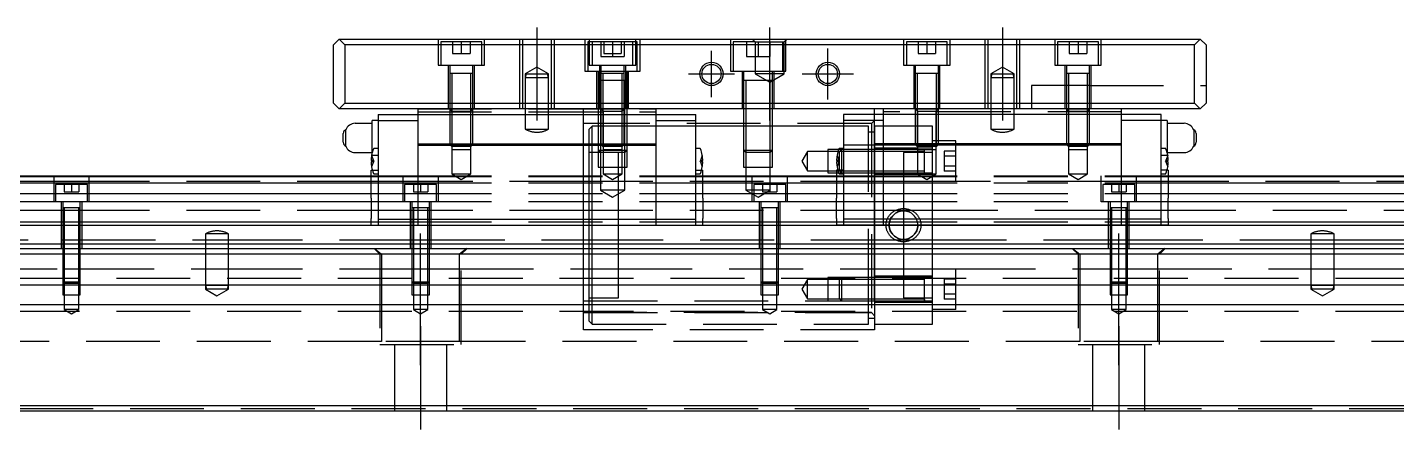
# Model space of a CAD drawing. Extents: x -31 to 893, y -336 to 113.
# Drawn here: x 192.4 to 427.8, y -309 to -239.9 of the extents above; entities that cross this region are included whole.
import ezdxf

# ---------------------------------------------------------------- set-up
doc = ezdxf.new("R2010")
doc.units = 0
doc.linetypes.add('CENTER', pattern=[50.8, 31.75, -6.35, 6.35, -6.35])
doc.linetypes.add('DASHED', pattern=[19.05, 12.7, -6.35])
doc.layers.get('0').update_dxf_attribs({"linetype": 'CONTINUOUS'})
doc.layers.add('CENTER', color=1, linetype='CENTER')

msp = doc.modelspace()

# ---------------------------------------------------------------- linework, layer by layer
at = {"color": 7, "linetype": 'CONTINUOUS'}
for p, q in [((245, -242.88), (246, -241.88)), ((246, -241.88), (394, -241.88)), ((246, -241.88), (247, -242.88)), ((393, -242.88), (394, -241.88)), ((394, -241.88), (395, -242.88)), ((245, -252.88), (245, -242.88)), ((247, -242.88), (247, -252.88)), ((393, -242.88), (247, -242.88)), ((393, -252.88), (393, -242.88)), ((395, -242.88), (395, -252.88)), ((245, -252.88), (246, -253.88)), ((247, -252.88), (246, -253.88)), ((394, -253.88), (246, -253.88)), ((247, -252.88), (393, -252.88)), ((259.5, -253.88), (259.5, -254.87)), ((300.5, -254.87), (300.5, -253.88)), ((338, -254.87), (338, -253.88)), ((339.5, -253.88), (339.5, -254.87)), ((380.5, -254.87), (380.5, -253.88)), ((394, -253.88), (393, -252.88)), ((394, -253.88), (395, -252.88)), ((251.7, -256.38), (248.75, -256.38)), ((252.7, -255.88), (251.7, -255.88)), ((251.7, -261.34), (251.7, -255.88)), ((252.7, -254.87), (259.5, -254.87)), ((252.7, -254.87), (252.7, -255.88)), ((252.7, -255.88), (259.5, -255.88)), ((252.7, -255.88), (252.7, -272.87)), ((259.5, -254.87), (259.5, -259.87)), ((259.5, -254.87), (300.5, -254.87)), ((300.5, -254.87), (307.3, -254.87)), ((300.5, -259.87), (300.5, -254.87)), ((300.5, -255.88), (307.3, -255.88)), ((307.3, -255.88), (307.3, -254.87)), ((307.3, -272.87), (307.3, -255.88)), ((332.7, -254.87), (332.7, -255.88)), ((339.5, -254.87), (332.7, -254.87)), ((332.7, -255.88), (332.7, -272.87)), ((339.5, -255.88), (332.7, -255.88)), ((339.5, -254.87), (339.5, -259.87)), ((380.5, -254.87), (339.5, -254.87)), ((387.3, -254.87), (380.5, -254.87)), ((380.5, -259.87), (380.5, -254.87)), ((387.3, -255.88), (380.5, -255.88)), ((387.3, -255.88), (387.3, -254.87)), ((388.3, -255.88), (387.3, -255.88)), ((387.3, -272.87), (387.3, -255.88)), ((388.3, -255.88), (388.3, -261.34)), ((391.25, -256.38), (388.3, -256.38)), ((246.7, -259.63), (246.7, -258.12)), ((247.12, -260.27), (247.12, -257.48)), ((392.88, -257.48), (392.88, -260.27)), ((393.3, -258.12), (393.3, -259.63)), ((252.7, -260.67), (251.99, -260.67)), ((259.5, -259.87), (259.5, -260.12)), ((259.5, -259.87), (300.5, -259.87)), ((259.5, -260.12), (259.5, -272.87)), ((259.5, -260.12), (300.5, -260.12)), ((300.5, -260.12), (300.5, -259.87)), ((300.5, -272.87), (300.5, -260.12)), ((308.01, -260.67), (307.3, -260.67)), ((332.7, -260.67), (331.99, -260.67)), ((339.5, -259.87), (339.5, -260.12)), ((380.5, -259.87), (339.5, -259.87)), ((339.5, -260.12), (339.5, -272.87)), ((380.5, -260.12), (339.5, -260.12)), ((380.5, -260.12), (380.5, -259.87)), ((380.5, -272.87), (380.5, -260.12)), ((388.01, -260.67), (387.3, -260.67)), ((248.75, -261.38), (251.69, -261.38)), ((251.5, -262.77), (251.58, -262.77)), ((251.58, -262.97), (251.5, -262.97)), ((251.58, -262.77), (251.58, -262.97)), ((308.42, -262.97), (308.42, -262.77)), ((308.42, -262.77), (308.5, -262.77)), ((308.5, -262.97), (308.42, -262.97)), ((331.5, -262.77), (331.58, -262.77)), ((331.58, -262.97), (331.5, -262.97)), ((331.58, -262.77), (331.58, -262.97)), ((388.31, -261.38), (391.25, -261.38)), ((388.42, -262.97), (388.42, -262.77)), ((388.42, -262.77), (388.5, -262.77)), ((388.5, -262.97), (388.42, -262.97)), ((0, -265.37), (251.5, -265.37)), ((0, -265.5), (251.5, -265.5)), ((251.5, -266.84), (251.5, -264.44)), ((251.5, -264.44), (251.71, -264.44)), ((251.99, -265.07), (252.7, -265.07)), ((307.3, -265.07), (308.01, -265.07)), ((308.29, -264.44), (308.5, -264.44)), ((308.5, -266.84), (308.5, -264.44)), ((308.5, -265.37), (331.5, -265.37)), ((308.5, -265.5), (331.5, -265.5)), ((331.5, -264.44), (331.5, -266.84)), ((331.71, -264.44), (331.5, -264.44)), ((331.99, -265.07), (332.7, -265.07)), ((387.3, -265.07), (388.01, -265.07)), ((388.5, -264.44), (388.29, -264.44)), ((388.5, -264.44), (388.5, -266.84)), ((388.5, -265.37), (640, -265.37)), ((388.5, -265.5), (640, -265.5)), ((0, -266.59), (251.5, -266.59)), ((251.5, -268.41), (251.5, -266.84)), ((308.5, -266.59), (331.5, -266.59)), ((308.5, -268.41), (308.5, -266.84)), ((331.5, -266.84), (331.5, -268.41)), ((388.5, -266.59), (640, -266.59)), ((388.5, -266.84), (388.5, -268.41)), ((0, -268.46), (251.5, -268.46)), ((0, -269.81), (251.5, -269.81)), ((251.5, -269.23), (251.5, -268.41)), ((251.5, -269.23), (251.5, -272.74)), ((308.5, -269.23), (308.5, -268.41)), ((308.5, -268.46), (331.5, -268.46)), ((308.5, -269.23), (308.5, -272.74)), ((308.5, -269.81), (331.5, -269.81)), ((331.5, -268.41), (331.5, -269.23)), ((331.5, -272.74), (331.5, -269.23)), ((388.5, -268.41), (388.5, -269.23)), ((388.5, -268.46), (640, -268.46)), ((388.5, -272.74), (388.5, -269.23)), ((388.5, -269.81), (640, -269.81)), ((251.5, -273.87), (251.5, -272.74)), ((252.7, -272.87), (252.7, -273.87)), ((252.7, -272.87), (259.5, -272.87)), ((261.5, -270.87), (258.5, -270.87)), ((259.5, -272.87), (259.5, -273.87)), ((259.5, -272.87), (300.5, -272.87)), ((300.5, -272.87), (307.3, -272.87)), ((300.5, -273.87), (300.5, -272.87)), ((307.3, -273.87), (307.3, -272.87)), ((308.5, -273.87), (308.5, -272.74)), ((331.5, -272.74), (331.5, -273.87)), ((332.7, -272.87), (332.7, -273.87)), ((339.5, -272.87), (332.7, -272.87)), ((339.5, -272.87), (339.5, -273.87)), ((380.5, -272.87), (339.5, -272.87)), ((387.3, -272.87), (380.5, -272.87)), ((380.5, -273.87), (380.5, -272.87)), ((387.3, -273.87), (387.3, -272.87)), ((388.5, -272.74), (388.5, -273.87)), ((0, -273.29), (251.5, -273.29)), ((0, -273.87), (251.5, -273.87)), ((251.5, -273.87), (308.5, -273.87)), ((252.7, -273.87), (259.5, -273.87)), ((259.5, -273.87), (300.5, -273.87)), ((300.5, -273.87), (307.3, -273.87)), ((308.5, -273.29), (331.5, -273.29)), ((308.5, -273.87), (640, -273.87)), ((332.7, -273.87), (331.5, -273.87)), ((339.5, -273.87), (332.7, -273.87)), ((380.5, -273.87), (339.5, -273.87)), ((387.3, -273.87), (380.5, -273.87)), ((388.5, -273.87), (387.3, -273.87)), ((388.5, -273.29), (640, -273.29)), ((0, -277.07), (640, -277.07)), ((1, -277.87), (639, -277.87)), ((638, -278.87), (2, -278.87)), ((638, -284.17), (2, -284.17)), ((638, -287.57), (2, -287.57)), ((639, -305.87), (1, -305.87)), ((2, -304.87), (638, -304.87))]:
    msp.add_line(p, q, dxfattribs=at)
at = {"color": 3, "linetype": 'DASHED'}
for p, q in [((263, -241.88), (263, -246.38)), ((263.5, -242.38), (263.5, -246.38)), ((270.5, -242.38), (263.5, -242.38)), ((265.5, -242.38), (265.5, -244.38)), ((267, -242.38), (267, -244.38)), ((268.5, -242.38), (268.5, -244.38)), ((270.5, -246.38), (270.5, -242.38)), ((271, -246.38), (271, -241.88)), ((277, -241.88), (277, -253.88)), ((277.5, -241.88), (277.5, -253.88)), ((282.5, -253.88), (282.5, -241.88)), ((283, -253.88), (283, -241.88)), ((288.25, -241.88), (288.25, -247.38)), ((288.75, -242.38), (288.75, -247.38)), ((289.5, -242.38), (288.75, -242.38)), ((289, -241.88), (289, -246.38)), ((289.5, -242.38), (289.5, -246.38)), ((296.5, -242.38), (289.5, -242.38)), ((291, -242.38), (291, -244.88)), ((291.5, -242.38), (291.5, -244.38)), ((293, -242.38), (293, -244.38)), ((294.5, -242.38), (294.5, -244.38)), ((295, -242.38), (295, -244.88)), ((296.5, -246.38), (296.5, -242.38)), ((297.25, -242.38), (296.5, -242.38)), ((297, -246.38), (297, -241.88)), ((297.25, -247.38), (297.25, -242.38)), ((297.75, -247.38), (297.75, -241.88)), ((313.25, -241.88), (313.25, -247.38)), ((313.75, -242.38), (313.75, -247.38)), ((317.5, -242.38), (313.75, -242.38)), ((316, -242.38), (316, -244.88)), ((317, -241.88), (317.5, -242.38)), ((317.5, -242.38), (317.5, -247.88)), ((317.5, -242.38), (322.5, -242.38)), ((318, -242.38), (318, -244.88)), ((320, -242.38), (320, -244.88)), ((322.25, -247.38), (322.25, -242.38)), ((322.5, -242.38), (323, -241.88)), ((322.5, -247.88), (322.5, -242.38)), ((322.75, -247.38), (322.75, -241.88)), ((343, -241.88), (343, -246.38)), ((343.5, -242.38), (343.5, -246.38)), ((350.5, -242.38), (343.5, -242.38)), ((345.5, -242.38), (345.5, -244.38)), ((347, -242.38), (347, -244.38)), ((348.5, -242.38), (348.5, -244.38)), ((350.5, -246.38), (350.5, -242.38)), ((351, -246.38), (351, -241.88)), ((357, -241.88), (357, -253.88)), ((357.5, -241.88), (357.5, -253.88)), ((362.5, -253.88), (362.5, -241.88)), ((363, -253.88), (363, -241.88)), ((369, -241.88), (369, -246.38)), ((369.5, -242.38), (369.5, -246.38)), ((376.5, -242.38), (369.5, -242.38)), ((371.5, -242.38), (371.5, -244.38)), ((373, -242.38), (373, -244.38)), ((374.5, -242.38), (374.5, -244.38)), ((376.5, -246.38), (376.5, -242.38)), ((377, -246.38), (377, -241.88)), ((265.5, -244.38), (267, -244.38)), ((267, -244.38), (268.5, -244.38)), ((291.5, -244.38), (293, -244.38)), ((293, -244.38), (293, -244.88)), ((293, -244.38), (294.5, -244.38)), ((345.5, -244.38), (347, -244.38)), ((347, -244.38), (348.5, -244.38)), ((371.5, -244.38), (373, -244.38)), ((373, -244.38), (374.5, -244.38)), ((263, -246.38), (271, -246.38)), ((264.75, -246.38), (264.75, -253.88)), ((265, -246.38), (265, -247.78)), ((269, -247.78), (269, -246.38)), ((269.25, -253.88), (269.25, -246.38)), ((280, -246.72), (278, -247.88)), ((282, -247.88), (280, -246.72)), ((289, -246.38), (297, -246.38)), ((290.75, -246.38), (290.75, -253.88)), ((291, -244.88), (293, -244.88)), ((291, -246.38), (291, -247.78)), ((293, -244.88), (295, -244.88)), ((295, -247.78), (295, -246.38)), ((295.25, -253.88), (295.25, -246.38)), ((316, -244.88), (318, -244.88)), ((318, -244.88), (320, -244.88)), ((343, -246.38), (351, -246.38)), ((344.75, -246.38), (344.75, -253.88)), ((345, -246.38), (345, -247.78)), ((349, -247.78), (349, -246.38)), ((349.25, -253.88), (349.25, -246.38)), ((360, -246.72), (358, -247.88)), ((362, -247.88), (360, -246.72)), ((369, -246.38), (377, -246.38)), ((370.75, -246.38), (370.75, -253.88)), ((371, -246.38), (371, -247.78)), ((375, -247.78), (375, -246.38)), ((375.25, -253.88), (375.25, -246.38)), ((265, -247.77), (265, -247.78)), ((269, -247.78), (265, -247.78)), ((269, -247.78), (265, -247.78)), ((269, -247.78), (265, -247.78)), ((265, -247.78), (265, -247.78)), ((265, -247.78), (265, -253.88)), ((265.35, -247.78), (265.35, -253.88)), ((268.65, -253.88), (268.65, -247.78)), ((269, -247.78), (269, -247.77)), ((269, -247.78), (269, -247.78)), ((269, -253.88), (269, -247.78)), ((278, -247.88), (278, -248.51)), ((278.17, -247.88), (278, -248.51)), ((278, -247.88), (282, -247.88)), ((278, -248.51), (278, -253.88)), ((278, -248.51), (282, -248.51)), ((282, -248.51), (281.83, -247.88)), ((282, -248.51), (282, -247.88)), ((282, -253.88), (282, -248.51)), ((288.25, -247.38), (297.75, -247.38)), ((290.25, -247.38), (290.25, -253.88)), ((290.5, -247.38), (290.5, -248.98)), ((290.5, -248.97), (290.5, -248.98)), ((290.5, -248.98), (290.5, -248.98)), ((290.5, -248.98), (290.5, -253.88)), ((291, -248.98), (290.5, -248.98)), ((291, -248.98), (290.5, -248.98)), ((290.9, -248.98), (290.9, -253.88)), ((290.9, -248.98), (290.9, -253.88)), ((291, -247.77), (291, -247.78)), ((295, -247.78), (291, -247.78)), ((295, -247.78), (291, -247.78)), ((295, -247.78), (291, -247.78)), ((295, -247.78), (291, -247.78)), ((291, -247.78), (291, -247.78)), ((291, -247.78), (291, -253.88)), ((291.35, -248.98), (291, -248.98)), ((291.35, -248.98), (291, -248.98)), ((291.35, -247.78), (291.35, -253.88)), ((294.65, -248.98), (291.35, -248.98)), ((294.65, -248.98), (291.35, -248.98)), ((294.65, -253.88), (294.65, -247.78)), ((295, -248.98), (294.65, -248.98)), ((295, -248.98), (294.65, -248.98)), ((295, -247.78), (295, -247.77)), ((295, -247.78), (295, -247.78)), ((295, -253.88), (295, -247.78)), ((295.5, -248.98), (295, -248.98)), ((295.5, -248.98), (295, -248.98)), ((295.1, -253.88), (295.1, -248.98)), ((295.1, -253.88), (295.1, -248.98)), ((295.5, -248.98), (295.5, -247.38)), ((295.5, -248.98), (295.5, -248.97)), ((295.5, -248.98), (295.5, -248.98)), ((295.5, -253.88), (295.5, -248.98)), ((295.75, -253.88), (295.75, -247.38)), ((313.25, -247.38), (322.75, -247.38)), ((315.25, -247.38), (315.25, -253.88)), ((315.5, -247.38), (315.5, -248.98)), ((315.5, -248.97), (315.5, -248.98)), ((320.5, -248.98), (315.5, -248.98)), ((320.5, -248.98), (315.5, -248.98)), ((315.5, -248.98), (315.5, -253.88)), ((315.5, -248.98), (315.5, -248.98)), ((315.9, -248.98), (315.9, -253.88)), ((317.5, -247.88), (320, -249.32)), ((322.5, -247.88), (317.5, -247.88)), ((320, -249.32), (322.5, -247.88)), ((320.1, -253.88), (320.1, -248.98)), ((320.5, -248.98), (320.5, -247.38)), ((320.5, -248.98), (320.5, -248.97)), ((320.5, -253.88), (320.5, -248.98)), ((320.5, -248.98), (320.5, -248.98)), ((320.75, -253.88), (320.75, -247.38)), ((345, -247.77), (345, -247.78)), ((349, -247.78), (345, -247.78)), ((349, -247.78), (345, -247.78)), ((349, -247.78), (345, -247.78)), ((349, -247.78), (345, -247.78)), ((345, -247.78), (345, -253.88)), ((345, -247.78), (345, -247.78)), ((345.35, -247.78), (345.35, -253.88)), ((348.65, -253.88), (348.65, -247.78)), ((349, -247.78), (349, -247.77)), ((349, -253.88), (349, -247.78)), ((349, -247.78), (349, -247.78)), ((358, -247.88), (358, -248.51)), ((358.17, -247.88), (358, -248.51)), ((358, -247.88), (362, -247.88)), ((358, -248.51), (358, -253.88)), ((358, -248.51), (362, -248.51)), ((362, -248.51), (361.83, -247.88)), ((362, -248.51), (362, -247.88)), ((362, -253.88), (362, -248.51)), ((371, -247.77), (371, -247.78)), ((375, -247.78), (371, -247.78)), ((375, -247.78), (371, -247.78)), ((375, -247.78), (371, -247.78)), ((371, -247.78), (371, -247.78)), ((371, -247.78), (371, -253.88)), ((371.35, -247.78), (371.35, -253.88)), ((371.35, -247.78), (371.35, -253.88)), ((374.65, -253.88), (374.65, -247.78)), ((374.65, -253.88), (374.65, -247.78)), ((375, -247.78), (375, -247.77)), ((375, -247.78), (375, -247.78)), ((375, -253.88), (375, -247.78)), ((375, -249.88), (365, -249.88)), ((365, -249.88), (365, -253.88)), ((375, -249.88), (395, -249.88)), ((259.5, -253.88), (300.5, -253.88)), ((265, -253.88), (265.38, -254.26)), ((265, -253.88), (269, -253.88)), ((265, -253.88), (265, -260.03)), ((265.35, -253.88), (265.35, -260.38)), ((268.62, -254.26), (269, -253.88)), ((268.65, -260.38), (268.65, -253.88)), ((269, -260.03), (269, -253.88)), ((278, -253.88), (278, -257.38)), ((282, -257.38), (282, -253.88)), ((288, -265.37), (288, -253.88)), ((290.5, -253.88), (290.5, -260.98)), ((290.5, -253.88), (290.5, -260.98)), ((290.9, -253.88), (290.9, -261.38)), ((290.9, -253.88), (290.9, -261.38)), ((291, -253.88), (291.38, -254.26)), ((291, -253.88), (295, -253.88)), ((291, -253.88), (291, -260.03)), ((291.35, -253.88), (291.35, -260.38)), ((294.62, -254.26), (295, -253.88)), ((294.65, -260.38), (294.65, -253.88)), ((295, -260.03), (295, -253.88)), ((295.1, -261.38), (295.1, -253.88)), ((295.1, -261.38), (295.1, -253.88)), ((295.5, -260.98), (295.5, -253.88)), ((295.5, -260.98), (295.5, -253.88)), ((315.5, -253.88), (315.5, -260.98)), ((315.5, -253.88), (315.5, -260.98)), ((315.9, -253.88), (315.9, -261.38)), ((320.1, -261.38), (320.1, -253.88)), ((320.5, -260.98), (320.5, -253.88)), ((320.5, -260.98), (320.5, -253.88)), ((380.5, -253.88), (339.5, -253.88)), ((345, -253.88), (345.38, -254.26)), ((345, -253.88), (349, -253.88)), ((345, -253.88), (345, -260.03)), ((345.35, -253.88), (345.35, -260.38)), ((348.62, -254.26), (349, -253.88)), ((348.65, -260.38), (348.65, -253.88)), ((349, -260.03), (349, -253.88)), ((358, -253.88), (358, -257.38)), ((362, -257.38), (362, -253.88)), ((371, -253.88), (371.38, -254.26)), ((371, -253.88), (375, -253.88)), ((371, -253.88), (371, -260.03)), ((371.35, -253.88), (371.35, -260.38)), ((371.35, -253.88), (371.35, -260.38)), ((374.62, -254.26), (375, -253.88)), ((374.65, -260.38), (374.65, -253.88)), ((374.65, -260.38), (374.65, -253.88)), ((375, -260.03), (375, -253.88)), ((259.5, -254.37), (300.5, -254.37)), ((265.38, -254.26), (265.38, -260.88)), ((265.38, -254.26), (268.62, -254.26)), ((268.62, -260.88), (268.62, -254.26)), ((337.5, -256.38), (288, -256.38)), ((291.38, -254.26), (291.38, -260.88)), ((291.38, -254.26), (294.62, -254.26)), ((294.62, -260.88), (294.62, -254.26)), ((338, -255.88), (337.5, -256.38)), ((337.5, -256.38), (337.5, -288.88)), ((338, -265.37), (338, -254.87)), ((380.5, -254.37), (339.5, -254.37)), ((345.38, -254.26), (345.38, -260.88)), ((345.38, -254.26), (348.62, -254.26)), ((348.62, -260.88), (348.62, -254.26)), ((371.38, -254.26), (371.38, -260.88)), ((371.38, -254.26), (374.62, -254.26)), ((374.62, -260.88), (374.62, -254.26)), ((278, -257.38), (282, -257.38)), ((279.94, -257.88), (280.06, -257.88)), ((289.5, -256.87), (289, -257.38)), ((289, -265.37), (289, -257.38)), ((290.5, -256.87), (289.5, -256.87)), ((289.5, -265.37), (289.5, -256.87)), ((290.9, -256.87), (290.5, -256.87)), ((291, -256.87), (290.9, -256.87)), ((291.35, -256.87), (291, -256.87)), ((294.65, -256.87), (291.35, -256.87)), ((295, -256.87), (294.65, -256.87)), ((295.1, -256.87), (295, -256.87)), ((295.5, -256.87), (295.1, -256.87)), ((300.5, -256.87), (295.5, -256.87)), ((307.3, -256.87), (300.5, -256.87)), ((315.5, -256.87), (307.3, -256.87)), ((315.9, -256.87), (315.5, -256.87)), ((320.1, -256.87), (315.9, -256.87)), ((320.5, -256.87), (320.1, -256.87)), ((332.7, -256.87), (320.5, -256.87)), ((337, -256.87), (332.7, -256.87)), ((337, -260.12), (337, -256.87)), ((338, -257.87), (337, -257.87)), ((339.5, -256.87), (338, -256.87)), ((338, -256.87), (338, -265.37)), ((345, -256.87), (339.5, -256.87)), ((345.35, -256.87), (345, -256.87)), ((348, -256.87), (345.35, -256.87)), ((348, -260.38), (348, -256.87)), ((358, -257.38), (362, -257.38)), ((359.94, -257.88), (360.06, -257.88)), ((265, -260.03), (265.35, -260.38)), ((265, -260.03), (269, -260.03)), ((268.65, -260.38), (265.35, -260.38)), ((265.38, -260.88), (265.38, -265.07)), ((265.38, -260.88), (268.62, -260.88)), ((268.62, -265.07), (268.62, -260.88)), ((268.65, -260.38), (269, -260.03)), ((290.5, -260.98), (290.5, -263.88)), ((290.5, -260.98), (290.9, -261.38)), ((290.5, -260.98), (295.5, -260.98)), ((291, -260.03), (291.35, -260.38)), ((291, -260.03), (295, -260.03)), ((294.65, -260.38), (291.35, -260.38)), ((291.38, -260.88), (291.38, -265.07)), ((291.38, -260.88), (294.62, -260.88)), ((294.62, -265.07), (294.62, -260.88)), ((294.65, -260.38), (295, -260.03)), ((295.1, -261.38), (295.5, -260.98)), ((295.5, -263.88), (295.5, -260.98)), ((315.5, -260.98), (315.5, -263.88)), ((315.5, -260.98), (315.9, -261.38)), ((315.5, -260.98), (320.5, -260.98)), ((320.1, -261.38), (320.5, -260.98)), ((320.5, -263.88), (320.5, -260.98)), ((326.5, -261.22), (325.55, -262.87)), ((326.5, -264.52), (326.5, -261.22)), ((330, -261.22), (326.5, -261.22)), ((330, -260.88), (330, -264.88)), ((332.35, -260.88), (330, -260.88)), ((332, -261.22), (330, -261.22)), ((332.35, -260.88), (332, -261.22)), ((332, -264.52), (332, -261.22)), ((338, -261.22), (332, -261.22)), ((338, -261.22), (332, -261.22)), ((332.35, -260.88), (332.35, -264.88)), ((338, -260.88), (332.35, -260.88)), ((338, -260.88), (332.35, -260.88)), ((338, -260.12), (332.7, -260.12)), ((337, -260.52), (337, -260.12)), ((337, -287.22), (337, -260.52)), ((348, -259.87), (338, -259.87)), ((339.5, -260.12), (338, -260.12)), ((348, -260.62), (338, -260.62)), ((345.38, -260.88), (338, -260.88)), ((346.6, -261.22), (338, -261.22)), ((345.1, -260.12), (339.5, -260.12)), ((345, -260.03), (345.35, -260.38)), ((345, -260.03), (349, -260.03)), ((345.35, -260.12), (345.1, -260.12)), ((346.4, -260.12), (345.35, -260.12)), ((348.65, -260.38), (345.35, -260.38)), ((345.38, -260.88), (345.38, -265.07)), ((345.38, -260.88), (348.62, -260.88)), ((345.38, -260.88), (348.62, -260.88)), ((346.41, -260.12), (346.4, -260.12)), ((346.4, -260.12), (346.4, -260.12)), ((348, -260.12), (346.4, -260.12)), ((346.6, -264.88), (346.6, -260.88)), ((349, -259.37), (348, -259.37)), ((348, -265.37), (348, -260.38)), ((348.62, -265.07), (348.62, -260.88)), ((348.65, -260.38), (349, -260.03)), ((352, -259.37), (349, -259.37)), ((350, -261.14), (350, -262.01)), ((352, -261.14), (350, -261.14)), ((352, -266.37), (352, -259.37)), ((371, -260.03), (371.35, -260.38)), ((371, -260.03), (375, -260.03)), ((374.65, -260.38), (371.35, -260.38)), ((371.38, -260.88), (371.38, -265.07)), ((371.38, -260.88), (374.62, -260.88)), ((374.62, -265.07), (374.62, -260.88)), ((374.65, -260.38), (375, -260.03)), ((251.58, -261.88), (251.9, -262.77)), ((251.9, -262.77), (251.58, -262.77)), ((251.9, -262.97), (251.58, -263.87)), ((251.9, -262.97), (251.58, -262.97)), ((251.69, -261.38), (251.7, -261.38)), ((251.7, -261.87), (251.7, -261.34)), ((251.7, -261.87), (252.7, -261.87)), ((251.9, -262.77), (251.94, -262.87)), ((251.9, -262.97), (251.94, -262.87)), ((290.9, -261.38), (289, -261.38)), ((290.9, -261.38), (290.9, -263.88)), ((295.1, -261.38), (290.9, -261.38)), ((294, -273.87), (294, -261.38)), ((295.1, -263.88), (295.1, -261.38)), ((308.1, -262.77), (308.06, -262.87)), ((308.1, -262.97), (308.06, -262.87)), ((308.42, -261.88), (308.1, -262.77)), ((308.42, -262.77), (308.1, -262.77)), ((308.1, -262.97), (308.42, -263.87)), ((308.42, -262.97), (308.1, -262.97)), ((315.9, -261.38), (315.9, -263.88)), ((320.1, -261.38), (315.9, -261.38)), ((320.1, -263.88), (320.1, -261.38)), ((325.55, -262.87), (326.5, -264.52)), ((331.58, -261.88), (331.9, -262.77)), ((331.9, -262.77), (331.58, -262.77)), ((331.9, -262.97), (331.58, -263.87)), ((331.9, -262.97), (331.58, -262.97)), ((331.9, -262.77), (331.94, -262.87)), ((331.9, -262.97), (331.94, -262.87)), ((348, -261.38), (343, -261.38)), ((343, -261.38), (343, -271.42)), ((350, -262.01), (350, -263.74)), ((352, -262.01), (350, -262.01)), ((387.3, -261.87), (388.3, -261.87)), ((388.1, -262.77), (388.06, -262.87)), ((388.1, -262.97), (388.06, -262.87)), ((388.42, -261.88), (388.1, -262.77)), ((388.42, -262.77), (388.1, -262.77)), ((388.1, -262.97), (388.42, -263.87)), ((388.42, -262.97), (388.1, -262.97)), ((388.3, -261.34), (388.3, -261.87)), ((388.3, -261.38), (388.31, -261.38)), ((197, -269.87), (197, -265.37)), ((203, -265.37), (203, -269.87)), ((251.5, -265.37), (252.7, -265.37)), ((251.5, -265.5), (252.7, -265.5)), ((251.71, -264.44), (252.7, -264.44)), ((252.7, -265.37), (259.5, -265.37)), ((252.7, -265.5), (259.5, -265.5)), ((257, -269.87), (257, -265.37)), ((259.5, -265.37), (300.5, -265.37)), ((259.5, -265.5), (300.5, -265.5)), ((263, -265.37), (263, -269.87)), ((265.38, -265.07), (267, -266.01)), ((265.38, -265.07), (268.62, -265.07)), ((267, -266.01), (268.62, -265.07)), ((288, -273.87), (288, -265.37)), ((289, -273.87), (289, -265.37)), ((289.5, -273.87), (289.5, -265.37)), ((290.5, -263.88), (295.5, -263.88)), ((290.9, -263.88), (290.9, -267.88)), ((291.38, -265.07), (293, -266.01)), ((291.38, -265.07), (294.62, -265.07)), ((293, -266.01), (294.62, -265.07)), ((295.1, -267.88), (295.1, -263.88)), ((300.5, -265.37), (307.3, -265.37)), ((300.5, -265.5), (307.3, -265.5)), ((307.3, -264.44), (308.29, -264.44)), ((307.3, -265.37), (308.5, -265.37)), ((307.3, -265.5), (308.5, -265.5)), ((315.5, -263.88), (320.5, -263.88)), ((315.9, -263.88), (315.9, -267.88)), ((317, -269.87), (317, -265.37)), ((320.1, -267.88), (320.1, -263.88)), ((323, -265.37), (323, -269.87)), ((326.5, -264.52), (330, -264.52)), ((330, -264.52), (332, -264.52)), ((330, -264.88), (332.35, -264.88)), ((331.5, -265.37), (332.7, -265.37)), ((331.5, -265.5), (332.7, -265.5)), ((332.7, -264.44), (331.71, -264.44)), ((332, -264.52), (338, -264.52)), ((332, -264.52), (332.35, -264.88)), ((332, -264.52), (338, -264.52)), ((332.35, -264.88), (338, -264.88)), ((332.35, -264.88), (338, -264.88)), ((332.7, -265.37), (339.5, -265.37)), ((332.7, -265.5), (339.5, -265.5)), ((338, -264.52), (346.6, -264.52)), ((338, -264.88), (348, -264.88)), ((338, -265.12), (348, -265.12)), ((338, -268.56), (338, -265.37)), ((338, -265.37), (338, -268.56)), ((339.5, -265.37), (380.5, -265.37)), ((339.5, -265.5), (380.5, -265.5)), ((345.38, -265.07), (347, -266.01)), ((345.38, -265.07), (348.62, -265.07)), ((347, -266.01), (348.62, -265.07)), ((348, -273.87), (348, -265.37)), ((350, -263.74), (350, -264.61)), ((352, -263.74), (350, -263.74)), ((352, -264.61), (350, -264.61)), ((371.38, -265.07), (373, -266.01)), ((371.38, -265.07), (374.62, -265.07)), ((373, -266.01), (374.62, -265.07)), ((377, -269.87), (377, -265.37)), ((380.5, -265.37), (387.3, -265.37)), ((380.5, -265.5), (387.3, -265.5)), ((383, -265.37), (383, -269.87)), ((388.29, -264.44), (387.3, -264.44)), ((387.3, -265.37), (388.5, -265.37)), ((387.3, -265.5), (388.5, -265.5)), ((197, -266.37), (143, -266.37)), ((203, -266.37), (197, -266.37)), ((197.25, -266.87), (197.25, -269.87)), ((202.75, -266.87), (197.25, -266.87)), ((198.75, -266.87), (198.75, -268.17)), ((198.75, -268.17), (200, -268.17)), ((200, -266.87), (200, -268.17)), ((200, -268.17), (201.25, -268.17)), ((201.25, -266.87), (201.25, -268.17)), ((202.75, -269.87), (202.75, -266.87)), ((251.5, -266.37), (203, -266.37)), ((252.7, -266.37), (251.5, -266.37)), ((251.5, -266.59), (252.7, -266.59)), ((257, -266.37), (252.7, -266.37)), ((252.7, -266.59), (259.5, -266.59)), ((259.5, -266.37), (257, -266.37)), ((257.25, -266.87), (257.25, -269.87)), ((259.5, -266.87), (257.25, -266.87)), ((258.75, -266.87), (258.75, -268.17)), ((258.75, -268.17), (260, -268.17)), ((263, -266.37), (259.5, -266.37)), ((259.5, -266.59), (300.5, -266.59)), ((262.75, -266.87), (259.5, -266.87)), ((260, -266.87), (260, -268.17)), ((260, -268.17), (261.25, -268.17)), ((261.25, -266.87), (261.25, -268.17)), ((262.75, -269.87), (262.75, -266.87)), ((288, -266.37), (263, -266.37)), ((289, -266.37), (288, -266.37)), ((294, -266.37), (289, -266.37)), ((290.9, -267.88), (293, -269.09)), ((295.1, -267.88), (290.9, -267.88)), ((293, -269.09), (295.1, -267.88)), ((338, -266.37), (294, -266.37)), ((300.5, -266.59), (307.3, -266.59)), ((307.3, -266.59), (308.5, -266.59)), ((315.9, -267.88), (318, -269.09)), ((320.1, -267.88), (315.9, -267.88)), ((317.25, -266.87), (317.25, -269.87)), ((322.75, -266.87), (317.25, -266.87)), ((318, -269.09), (320.1, -267.88)), ((318.75, -266.87), (318.75, -268.17)), ((318.75, -268.17), (320, -268.17)), ((320, -266.87), (320, -268.17)), ((320, -268.17), (321.25, -268.17)), ((321.25, -266.87), (321.25, -268.17)), ((322.75, -269.87), (322.75, -266.87)), ((331.5, -266.59), (332.7, -266.59)), ((332.7, -266.59), (339.5, -266.59)), ((339.5, -266.37), (338, -266.37)), ((343, -266.37), (339.5, -266.37)), ((339.5, -266.59), (380.5, -266.59)), ((348, -266.37), (343, -266.37)), ((353, -266.37), (348, -266.37)), ((377, -266.37), (353, -266.37)), ((380.5, -266.37), (377, -266.37)), ((377.25, -266.87), (377.25, -269.87)), ((380.5, -266.87), (377.25, -266.87)), ((378.75, -266.87), (378.75, -268.17)), ((378.75, -268.17), (380, -268.17)), ((380, -266.87), (380, -268.17)), ((380, -268.17), (381.25, -268.17)), ((383, -266.37), (380.5, -266.37)), ((380.5, -266.59), (387.3, -266.59)), ((382.75, -266.87), (380.5, -266.87)), ((381.25, -266.87), (381.25, -268.17)), ((382.75, -269.87), (382.75, -266.87)), ((387.3, -266.37), (383, -266.37)), ((388.5, -266.37), (387.3, -266.37)), ((387.3, -266.59), (388.5, -266.59)), ((437, -266.37), (388.5, -266.37)), ((203, -269.87), (197, -269.87)), ((198.25, -277.87), (198.25, -269.87)), ((198.5, -269.87), (198.5, -270.87)), ((201.5, -270.87), (201.5, -269.87)), ((201.75, -269.87), (201.75, -277.87)), ((251.5, -268.46), (252.7, -268.46)), ((251.5, -269.81), (252.7, -269.81)), ((252.7, -268.46), (259.5, -268.46)), ((252.7, -269.81), (259.5, -269.81)), ((263, -269.87), (257, -269.87)), ((258.25, -273.87), (258.25, -269.87)), ((258.5, -269.87), (258.5, -270.87)), ((259.5, -268.46), (300.5, -268.46)), ((259.5, -269.81), (300.5, -269.81)), ((261.5, -270.87), (261.5, -269.87)), ((261.75, -269.87), (261.75, -273.87)), ((300.5, -268.46), (307.3, -268.46)), ((300.5, -269.81), (307.3, -269.81)), ((307.3, -268.46), (308.5, -268.46)), ((307.3, -269.81), (308.5, -269.81)), ((323, -269.87), (317, -269.87)), ((318.25, -277.87), (318.25, -269.87)), ((318.5, -269.87), (318.5, -270.87)), ((321.5, -270.87), (321.5, -269.87)), ((321.75, -269.87), (321.75, -277.87)), ((331.5, -268.46), (332.7, -268.46)), ((331.5, -269.81), (332.7, -269.81)), ((332.7, -268.46), (339.5, -268.46)), ((332.7, -269.81), (339.5, -269.81)), ((338, -273.87), (338, -268.56)), ((338, -268.56), (338, -273.87)), ((339.5, -268.46), (380.5, -268.46)), ((339.5, -269.81), (380.5, -269.81)), ((383, -269.87), (377, -269.87)), ((378.25, -273.87), (378.25, -269.87)), ((378.5, -269.87), (378.5, -270.87)), ((380.5, -268.46), (387.3, -268.46)), ((380.5, -269.81), (387.3, -269.81)), ((381.5, -270.87), (381.5, -269.87)), ((381.75, -269.87), (381.75, -273.87)), ((387.3, -268.46), (388.5, -268.46)), ((387.3, -269.81), (388.5, -269.81)), ((198.25, -271.37), (141.75, -271.37)), ((198.5, -271.37), (198.25, -271.37)), ((200, -270.87), (198.5, -270.87)), ((201.5, -270.87), (198.5, -270.87)), ((198.5, -270.87), (198.5, -270.88)), ((198.5, -270.87), (198.5, -277.87)), ((198.5, -270.87), (198.5, -270.87)), ((201.5, -270.87), (198.5, -270.87)), ((198.75, -271.37), (198.5, -271.37)), ((198.75, -270.87), (198.75, -277.87)), ((201.25, -271.37), (198.75, -271.37)), ((201.5, -270.87), (200, -270.87)), ((201.25, -277.87), (201.25, -270.87)), ((201.5, -271.37), (201.25, -271.37)), ((201.5, -270.88), (201.5, -270.87)), ((201.5, -270.87), (201.5, -270.87)), ((201.5, -277.87), (201.5, -270.87)), ((201.75, -271.37), (201.5, -271.37)), ((251.5, -271.37), (201.75, -271.37)), ((252.7, -271.37), (251.5, -271.37)), ((258.25, -271.37), (252.7, -271.37)), ((258.5, -271.37), (258.25, -271.37)), ((258.5, -270.87), (258.5, -273.87)), ((258.5, -270.87), (258.5, -270.87)), ((258.5, -270.87), (258.5, -270.88)), ((259.5, -270.87), (258.5, -270.87)), ((258.75, -271.37), (258.5, -271.37)), ((258.75, -270.87), (258.75, -273.87)), ((259.5, -271.37), (258.75, -271.37)), ((260, -270.87), (259.5, -270.87)), ((261.25, -271.37), (259.5, -271.37)), ((261.5, -270.87), (260, -270.87)), ((261.25, -273.87), (261.25, -270.87)), ((261.5, -271.37), (261.25, -271.37)), ((261.5, -270.87), (261.5, -270.87)), ((261.5, -273.87), (261.5, -270.87)), ((261.5, -270.88), (261.5, -270.87)), ((261.75, -271.37), (261.5, -271.37)), ((288, -271.37), (261.75, -271.37)), ((289, -271.37), (288, -271.37)), ((338, -271.37), (289, -271.37)), ((318.5, -270.87), (318.5, -277.87)), ((318.5, -270.87), (318.5, -270.87)), ((318.5, -270.87), (318.5, -270.88)), ((320, -270.87), (318.5, -270.87)), ((318.75, -270.87), (318.75, -277.87)), ((321.5, -270.87), (320, -270.87)), ((321.25, -277.87), (321.25, -270.87)), ((321.5, -270.87), (321.5, -270.87)), ((321.5, -277.87), (321.5, -270.87)), ((321.5, -270.88), (321.5, -270.87)), ((339.5, -271.37), (338, -271.37)), ((348, -271.37), (339.5, -271.37)), ((340.11, -273.09), (340.15, -272.98)), ((340.15, -272.98), (340.19, -272.87)), ((340.19, -272.87), (340.24, -272.76)), ((340.24, -272.76), (340.3, -272.63)), ((340.3, -272.63), (340.37, -272.51)), ((340.37, -272.51), (340.44, -272.38)), ((340.44, -272.38), (340.52, -272.27)), ((340.52, -272.27), (340.61, -272.15)), ((340.61, -272.15), (340.7, -272.04)), ((340.7, -272.04), (340.8, -271.94)), ((340.8, -271.94), (340.9, -271.83)), ((340.9, -271.83), (341.01, -271.74)), ((341.01, -271.74), (341.12, -271.65)), ((341.12, -271.65), (341.24, -271.56)), ((341.24, -271.56), (341.36, -271.49)), ((341.36, -271.49), (341.48, -271.41)), ((341.48, -271.41), (341.61, -271.35)), ((341.61, -271.35), (341.74, -271.28)), ((341.74, -271.28), (341.87, -271.23)), ((341.87, -271.23), (342.01, -271.18)), ((342.01, -271.18), (342.15, -271.14)), ((342.15, -271.14), (342.29, -271.1)), ((342.29, -271.1), (342.43, -271.07)), ((342.43, -271.07), (342.57, -271.05)), ((342.57, -271.05), (342.71, -271.03)), ((342.71, -271.03), (342.85, -271.02)), ((342.85, -271.02), (343, -271.02)), ((343, -271.02), (343.15, -271.02)), ((343, -271.42), (343, -273.87)), ((343.15, -271.02), (343.29, -271.03)), ((343.29, -271.03), (343.43, -271.05)), ((343.43, -271.05), (343.57, -271.07)), ((343.57, -271.07), (343.71, -271.1)), ((343.71, -271.1), (343.85, -271.14)), ((343.85, -271.14), (343.99, -271.18)), ((343.99, -271.18), (344.13, -271.23)), ((344.13, -271.23), (344.26, -271.28)), ((344.26, -271.28), (344.39, -271.35)), ((344.39, -271.35), (344.52, -271.41)), ((344.52, -271.41), (344.64, -271.49)), ((344.64, -271.49), (344.76, -271.56)), ((344.76, -271.56), (344.88, -271.65)), ((344.88, -271.65), (344.99, -271.74)), ((344.99, -271.74), (345.1, -271.83)), ((345.1, -271.83), (345.2, -271.94)), ((345.2, -271.94), (345.3, -272.04)), ((345.3, -272.04), (345.39, -272.15)), ((345.39, -272.15), (345.48, -272.27)), ((345.48, -272.27), (345.54, -272.36)), ((345.54, -272.36), (345.6, -272.46)), ((345.6, -272.46), (345.66, -272.56)), ((345.66, -272.56), (345.71, -272.66)), ((345.71, -272.66), (345.76, -272.76)), ((345.76, -272.76), (345.81, -272.87)), ((345.81, -272.87), (345.85, -272.98)), ((345.85, -272.98), (345.89, -273.09)), ((378.25, -271.37), (348, -271.37)), ((378.5, -271.37), (378.25, -271.37)), ((378.5, -270.87), (378.5, -270.88)), ((378.5, -270.87), (378.5, -273.87)), ((378.5, -270.87), (378.5, -270.87)), ((380, -270.87), (378.5, -270.87)), ((378.75, -271.37), (378.5, -271.37)), ((378.75, -270.87), (378.75, -273.87)), ((380.5, -271.37), (378.75, -271.37)), ((380.5, -270.87), (380, -270.87)), ((381.5, -270.87), (380.5, -270.87)), ((381.25, -271.37), (380.5, -271.37)), ((381.25, -273.87), (381.25, -270.87)), ((381.5, -271.37), (381.25, -271.37)), ((381.5, -270.88), (381.5, -270.87)), ((381.5, -270.87), (381.5, -270.87)), ((381.5, -273.87), (381.5, -270.87)), ((381.75, -271.37), (381.5, -271.37)), ((387.3, -271.37), (381.75, -271.37)), ((388.5, -271.37), (387.3, -271.37)), ((438.25, -271.37), (388.5, -271.37)), ((0, -273.87), (251.5, -273.87)), ((225.06, -274.87), (224.94, -274.87)), ((251.5, -273.29), (252.7, -273.29)), ((251.5, -273.87), (252.7, -273.87)), ((252.7, -273.29), (259.5, -273.29)), ((258.25, -277.87), (258.25, -273.87)), ((258.5, -273.87), (258.5, -277.87)), ((258.75, -273.87), (258.75, -277.87)), ((259.5, -273.29), (300.5, -273.29)), ((261.25, -277.87), (261.25, -273.87)), ((261.5, -277.87), (261.5, -273.87)), ((261.75, -273.87), (261.75, -277.87)), ((288, -277.87), (288, -273.87)), ((289, -277.87), (289, -273.87)), ((289.5, -277.87), (289.5, -273.87)), ((294, -286.37), (294, -273.87)), ((300.5, -273.29), (307.3, -273.29)), ((307.3, -273.29), (308.5, -273.29)), ((307.3, -273.87), (308.5, -273.87)), ((308.5, -273.87), (331.5, -273.87)), ((331.5, -273.29), (332.7, -273.29)), ((332.7, -273.29), (339.5, -273.29)), ((338, -277.87), (338, -273.87)), ((338, -273.87), (338, -277.87)), ((339.5, -273.29), (380.5, -273.29)), ((340, -273.76), (340.01, -273.65)), ((340, -273.87), (340, -273.76)), ((340, -274.01), (340, -273.87)), ((340.01, -274.15), (340, -274.01)), ((340.01, -273.65), (340.02, -273.54)), ((340.03, -274.29), (340.01, -274.15)), ((340.02, -273.54), (340.04, -273.43)), ((340.06, -274.43), (340.03, -274.29)), ((340.04, -273.43), (340.06, -273.32)), ((340.06, -273.32), (340.08, -273.21)), ((340.08, -274.54), (340.06, -274.43)), ((340.08, -273.21), (340.11, -273.09)), ((340.11, -274.66), (340.08, -274.54)), ((340.15, -274.77), (340.11, -274.66)), ((340.19, -274.88), (340.15, -274.77)), ((340.24, -274.99), (340.19, -274.88)), ((340.29, -275.09), (340.24, -274.99)), ((340.34, -275.19), (340.29, -275.09)), ((340.4, -275.29), (340.34, -275.19)), ((340.46, -275.39), (340.4, -275.29)), ((343, -273.87), (343, -276.33)), ((345.63, -275.24), (345.56, -275.37)), ((345.7, -275.12), (345.63, -275.24)), ((345.76, -274.99), (345.7, -275.12)), ((345.81, -274.88), (345.76, -274.99)), ((345.85, -274.77), (345.81, -274.88)), ((345.89, -274.66), (345.85, -274.77)), ((345.89, -273.09), (345.92, -273.21)), ((345.92, -274.54), (345.89, -274.66)), ((345.92, -273.21), (345.94, -273.32)), ((345.94, -274.43), (345.92, -274.54)), ((345.94, -273.32), (345.97, -273.46)), ((345.96, -274.32), (345.94, -274.43)), ((345.98, -274.21), (345.96, -274.32)), ((345.97, -273.46), (345.99, -273.6)), ((345.99, -274.1), (345.98, -274.21)), ((345.99, -273.6), (346, -273.74)), ((346, -273.99), (345.99, -274.1)), ((346, -273.74), (346, -273.87)), ((346, -273.87), (346, -273.99)), ((348, -277.87), (348, -273.87)), ((378.25, -277.87), (378.25, -273.87)), ((378.5, -273.87), (378.5, -277.87)), ((378.75, -273.87), (378.75, -277.87)), ((380.5, -273.29), (387.3, -273.29)), ((381.25, -277.87), (381.25, -273.87)), ((381.5, -277.87), (381.5, -273.87)), ((381.75, -273.87), (381.75, -277.87)), ((387.3, -273.29), (388.5, -273.29)), ((388.5, -273.87), (640, -273.87)), ((415.06, -274.87), (414.94, -274.87)), ((141.75, -276.37), (198.25, -276.37)), ((198.25, -276.37), (198.5, -276.37)), ((198.5, -276.37), (198.75, -276.37)), ((198.75, -276.37), (201.25, -276.37)), ((201.25, -276.37), (201.5, -276.37)), ((201.5, -276.37), (201.75, -276.37)), ((201.75, -276.37), (223, -276.37)), ((223, -275.37), (223, -277.87)), ((227, -275.37), (223, -275.37)), ((223, -276.37), (227, -276.37)), ((227, -277.87), (227, -275.37)), ((227, -276.37), (258.25, -276.37)), ((258.25, -276.37), (258.5, -276.37)), ((258.5, -276.37), (258.75, -276.37)), ((258.75, -276.37), (261.25, -276.37)), ((261.25, -276.37), (261.5, -276.37)), ((261.5, -276.37), (261.75, -276.37)), ((261.75, -276.37), (288, -276.37)), ((288, -276.37), (289, -276.37)), ((289, -276.37), (338, -276.37)), ((338, -276.37), (348, -276.37)), ((340.52, -275.48), (340.46, -275.39)), ((340.61, -275.6), (340.52, -275.48)), ((340.7, -275.71), (340.61, -275.6)), ((340.8, -275.81), (340.7, -275.71)), ((340.9, -275.92), (340.8, -275.81)), ((341.01, -276.01), (340.9, -275.92)), ((341.12, -276.1), (341.01, -276.01)), ((341.24, -276.19), (341.12, -276.1)), ((341.36, -276.26), (341.24, -276.19)), ((341.48, -276.34), (341.36, -276.26)), ((341.61, -276.4), (341.48, -276.34)), ((341.74, -276.47), (341.61, -276.4)), ((341.87, -276.52), (341.74, -276.47)), ((342.01, -276.57), (341.87, -276.52)), ((342.15, -276.61), (342.01, -276.57)), ((342.29, -276.65), (342.15, -276.61)), ((342.43, -276.68), (342.29, -276.65)), ((342.57, -276.7), (342.43, -276.68)), ((342.71, -276.72), (342.57, -276.7)), ((342.85, -276.73), (342.71, -276.72)), ((343, -276.73), (342.85, -276.73)), ((343, -276.33), (343, -286.37)), ((343.15, -276.73), (343, -276.73)), ((343.29, -276.72), (343.15, -276.73)), ((343.43, -276.7), (343.29, -276.72)), ((343.57, -276.68), (343.43, -276.7)), ((343.71, -276.65), (343.57, -276.68)), ((343.85, -276.61), (343.71, -276.65)), ((343.99, -276.57), (343.85, -276.61)), ((344.13, -276.52), (343.99, -276.57)), ((344.26, -276.47), (344.13, -276.52)), ((344.39, -276.4), (344.26, -276.47)), ((344.52, -276.34), (344.39, -276.4)), ((344.64, -276.26), (344.52, -276.34)), ((344.76, -276.19), (344.64, -276.26)), ((344.88, -276.1), (344.76, -276.19)), ((344.99, -276.01), (344.88, -276.1)), ((345.1, -275.92), (344.99, -276.01)), ((345.2, -275.81), (345.1, -275.92)), ((345.3, -275.71), (345.2, -275.81)), ((345.39, -275.6), (345.3, -275.71)), ((345.48, -275.48), (345.39, -275.6)), ((345.56, -275.37), (345.48, -275.48)), ((348, -276.37), (378.25, -276.37)), ((378.25, -276.37), (378.5, -276.37)), ((378.5, -276.37), (378.75, -276.37)), ((378.75, -276.37), (381.25, -276.37)), ((381.25, -276.37), (381.5, -276.37)), ((381.5, -276.37), (381.75, -276.37)), ((381.75, -276.37), (413, -276.37)), ((413, -275.37), (413, -277.87)), ((417, -275.37), (413, -275.37)), ((413, -276.37), (417, -276.37)), ((417, -277.87), (417, -275.37)), ((417, -276.37), (438.25, -276.37)), ((198.5, -277.87), (198.5, -283.63)), ((198.5, -277.87), (198.5, -283.63)), ((198.75, -277.87), (198.75, -283.88)), ((201.25, -283.88), (201.25, -277.87)), ((201.5, -283.63), (201.5, -277.87)), ((201.5, -283.63), (201.5, -277.87)), ((223, -277.87), (223, -284.17)), ((227, -284.17), (227, -277.87)), ((252, -277.87), (253, -278.87)), ((252.06, -277.87), (253.29, -278.87)), ((253, -278.87), (253, -294.37)), ((253.29, -278.87), (253.29, -284.17)), ((258.5, -277.87), (258.5, -283.63)), ((258.5, -277.87), (258.5, -283.63)), ((258.75, -277.87), (258.75, -283.88)), ((261.25, -283.88), (261.25, -277.87)), ((261.5, -283.63), (261.5, -277.87)), ((261.5, -283.63), (261.5, -277.87)), ((267.94, -277.87), (266.71, -278.87)), ((266.71, -284.17), (266.71, -278.87)), ((267, -278.87), (268, -277.87)), ((267, -294.37), (267, -278.87)), ((288, -284.17), (288, -277.87)), ((289, -284.17), (289, -277.87)), ((289.5, -284.17), (289.5, -277.87)), ((318.5, -277.87), (318.5, -283.63)), ((318.5, -277.87), (318.5, -283.63)), ((318.75, -277.87), (318.75, -283.88)), ((321.25, -283.88), (321.25, -277.87)), ((321.5, -283.63), (321.5, -277.87)), ((321.5, -283.63), (321.5, -277.87)), ((338, -279.19), (338, -277.87)), ((338, -277.87), (338, -279.19)), ((338, -284.17), (338, -279.19)), ((338, -279.19), (338, -284.17)), ((348, -284.17), (348, -277.87)), ((372, -277.87), (373, -278.87)), ((372.06, -277.87), (373.29, -278.87)), ((373, -278.87), (373, -294.37)), ((373.29, -278.87), (373.29, -284.17)), ((378.5, -277.87), (378.5, -283.63)), ((378.5, -277.87), (378.5, -283.63)), ((378.75, -277.87), (378.75, -283.88)), ((381.25, -283.88), (381.25, -277.87)), ((381.5, -283.63), (381.5, -277.87)), ((381.5, -283.63), (381.5, -277.87)), ((387.94, -277.87), (386.71, -278.87)), ((386.71, -284.17), (386.71, -278.87)), ((387, -278.87), (388, -277.87)), ((387, -294.37), (387, -278.87)), ((413, -277.87), (413, -284.17)), ((417, -284.17), (417, -277.87)), ((146.71, -281.37), (198.5, -281.37)), ((198.5, -281.37), (198.75, -281.37)), ((198.75, -281.37), (201.25, -281.37)), ((201.25, -281.37), (201.5, -281.37)), ((201.5, -281.37), (223, -281.37)), ((223, -281.37), (227, -281.37)), ((227, -281.37), (253.29, -281.37)), ((253.29, -281.37), (258.5, -281.37)), ((258.5, -281.37), (258.75, -281.37)), ((258.75, -281.37), (261.25, -281.37)), ((261.25, -281.37), (261.5, -281.37)), ((261.5, -281.37), (266.71, -281.37)), ((266.71, -281.37), (288, -281.37)), ((288, -281.37), (289, -281.37)), ((289, -281.37), (294, -281.37)), ((294, -281.37), (338, -281.37)), ((338, -281.37), (343, -281.37)), ((343, -281.37), (348, -281.37)), ((348, -281.37), (353, -281.37)), ((348, -281.37), (348.5, -281.37)), ((348.5, -281.37), (348.75, -281.37)), ((348.75, -281.37), (351.25, -281.37)), ((351.25, -281.37), (351.5, -281.37)), ((351.5, -281.37), (353, -281.37)), ((352, -284.17), (352, -281.37)), ((353, -281.37), (373.29, -281.37)), ((373.29, -281.37), (378.5, -281.37)), ((378.5, -281.37), (378.75, -281.37)), ((378.75, -281.37), (381.25, -281.37)), ((381.25, -281.37), (381.5, -281.37)), ((381.5, -281.37), (386.71, -281.37)), ((386.71, -281.37), (413, -281.37)), ((413, -281.37), (417, -281.37)), ((417, -281.37), (438.5, -281.37)), ((639.5, -283.02), (0.5, -283.02)), ((198.5, -283.63), (198.75, -283.88)), ((198.5, -283.63), (201.5, -283.63)), ((198.5, -283.63), (198.5, -284.17)), ((198.5, -284.17), (198.5, -285.87)), ((201.25, -283.88), (198.75, -283.88)), ((198.75, -283.88), (198.75, -285.87)), ((201.25, -283.88), (201.5, -283.63)), ((201.25, -285.87), (201.25, -283.88)), ((201.5, -284.17), (201.5, -283.63)), ((201.5, -285.87), (201.5, -284.17)), ((223, -284.17), (223, -284.24)), ((223, -284.24), (223, -284.87)), ((223, -284.24), (223.17, -284.87)), ((227, -284.24), (223, -284.24)), ((226.83, -284.87), (227, -284.24)), ((227, -284.24), (227, -284.17)), ((227, -284.87), (227, -284.24)), ((253.29, -284.17), (253.29, -287.57)), ((258.5, -283.63), (258.75, -283.88)), ((258.5, -283.63), (261.5, -283.63)), ((258.5, -283.63), (258.5, -284.17)), ((258.5, -284.17), (258.5, -285.87)), ((261.25, -283.88), (258.75, -283.88)), ((258.75, -283.88), (258.75, -285.87)), ((261.25, -283.88), (261.5, -283.63)), ((261.25, -285.87), (261.25, -283.88)), ((261.5, -284.17), (261.5, -283.63)), ((261.5, -285.87), (261.5, -284.17)), ((266.71, -287.57), (266.71, -284.17)), ((288, -286.88), (288, -284.17)), ((289, -287.57), (289, -284.17)), ((289.5, -287.57), (289.5, -284.17)), ((318.5, -283.63), (318.75, -283.88)), ((318.5, -283.63), (321.5, -283.63)), ((318.5, -283.63), (318.5, -284.17)), ((318.5, -284.17), (318.5, -285.87)), ((321.25, -283.88), (318.75, -283.88)), ((318.75, -283.88), (318.75, -285.87)), ((321.25, -283.88), (321.5, -283.63)), ((321.25, -285.87), (321.25, -283.88)), ((321.5, -284.17), (321.5, -283.63)), ((321.5, -285.87), (321.5, -284.17)), ((326.5, -283.22), (325.55, -284.87)), ((326.5, -286.52), (326.5, -283.22)), ((330, -283.22), (326.5, -283.22)), ((330, -282.88), (330, -286.88)), ((332.35, -282.88), (330, -282.88)), ((332, -283.22), (330, -283.22)), ((332.35, -282.88), (332, -283.22)), ((332, -286.52), (332, -283.22)), ((338, -283.22), (332, -283.22)), ((332.35, -282.88), (332.35, -286.88)), ((338, -282.88), (332.35, -282.88)), ((348, -282.62), (338, -282.62)), ((346.61, -282.88), (338, -282.88)), ((346.6, -283.22), (338, -283.22)), ((338, -286.88), (338, -284.17)), ((338, -284.17), (338, -286.88)), ((346.6, -284.87), (346.6, -282.88)), ((346.6, -286.88), (346.6, -282.88)), ((346.6, -283.22), (346.6, -282.88)), ((346.6, -282.88), (346.6, -283.09)), ((346.6, -283.09), (346.6, -282.88)), ((346.6, -282.88), (346.6, -283.09)), ((346.6, -283.09), (346.6, -282.88)), ((348, -282.88), (346.6, -282.88)), ((348, -287.57), (348, -284.17)), ((350, -283.14), (350, -284.01)), ((352, -283.14), (350, -283.14)), ((352, -284.01), (350, -284.01)), ((350, -284.01), (350, -286.61)), ((352, -287.57), (352, -284.17)), ((373.29, -284.17), (373.29, -287.57)), ((378.5, -283.63), (378.75, -283.88)), ((378.5, -283.63), (381.5, -283.63)), ((378.5, -283.63), (378.5, -284.17)), ((378.5, -284.17), (378.5, -285.87)), ((381.25, -283.88), (378.75, -283.88)), ((378.75, -283.88), (378.75, -285.87)), ((381.25, -283.88), (381.5, -283.63)), ((381.25, -285.87), (381.25, -283.88)), ((381.5, -284.17), (381.5, -283.63)), ((381.5, -285.87), (381.5, -284.17)), ((386.71, -287.57), (386.71, -284.17)), ((413, -284.17), (413, -284.24)), ((413, -284.24), (413, -284.87)), ((413, -284.24), (413.17, -284.87)), ((417, -284.24), (413, -284.24)), ((416.83, -284.87), (417, -284.24)), ((417, -284.24), (417, -284.17)), ((417, -284.87), (417, -284.24)), ((198.5, -285.87), (201.5, -285.87)), ((198.75, -285.87), (198.75, -288.37)), ((201.25, -288.37), (201.25, -285.87)), ((223, -284.87), (225, -286.03)), ((227, -284.87), (223, -284.87)), ((225, -286.03), (227, -284.87)), ((258.5, -285.87), (261.5, -285.87)), ((258.75, -285.87), (258.75, -288.37)), ((261.25, -288.37), (261.25, -285.87)), ((288, -287.57), (288, -286.88)), ((288, -286.88), (338, -286.88)), ((289, -286.37), (294, -286.37)), ((318.5, -285.87), (321.5, -285.87)), ((318.75, -285.87), (318.75, -288.37)), ((321.25, -288.37), (321.25, -285.87)), ((325.55, -284.87), (326.5, -286.52)), ((326.5, -286.52), (330, -286.52)), ((330, -286.52), (332, -286.52)), ((332, -286.52), (338, -286.52)), ((332, -286.52), (332.35, -286.88)), ((338, -286.52), (346.6, -286.52)), ((338, -286.88), (346.6, -286.88)), ((338, -286.88), (338, -287.57)), ((338, -287.12), (348, -287.12)), ((343, -286.37), (348, -286.37)), ((346.6, -286.88), (346.6, -286.52)), ((346.6, -286.88), (346.6, -286.66)), ((346.6, -286.66), (346.6, -286.88)), ((346.6, -286.88), (346.61, -286.88)), ((346.6, -286.88), (346.6, -286.88)), ((346.6, -286.88), (348, -286.88)), ((352, -285.74), (350, -285.74)), ((352, -286.61), (350, -286.61)), ((378.5, -285.87), (381.5, -285.87)), ((378.75, -285.87), (378.75, -288.37)), ((381.25, -288.37), (381.25, -285.87)), ((413, -284.87), (415, -286.03)), ((417, -284.87), (413, -284.87)), ((415, -286.03), (417, -284.87)), ((639.5, -288.72), (0.5, -288.72)), ((198.75, -288.37), (200, -289.1)), ((201.25, -288.37), (198.75, -288.37)), ((200, -289.1), (201.25, -288.37)), ((253.29, -287.57), (253.29, -293.87)), ((258.75, -288.37), (260, -289.1)), ((261.25, -288.37), (258.75, -288.37)), ((260, -289.1), (261.25, -288.37)), ((266.71, -293.87), (266.71, -287.57)), ((288, -291.88), (288, -287.57)), ((289, -288.88), (288, -288.88)), ((288, -288.88), (337.5, -288.88)), ((289, -290.37), (289, -287.57)), ((337, -288.88), (289, -288.88)), ((289.5, -290.87), (289.5, -287.57)), ((318.75, -288.37), (320, -289.1)), ((321.25, -288.37), (318.75, -288.37)), ((320, -289.1), (321.25, -288.37)), ((337, -287.57), (337, -287.22)), ((337, -290.87), (337, -287.57)), ((337.5, -288.88), (337, -288.88)), ((337.5, -288.88), (338, -289.46)), ((338, -289.46), (337.5, -288.88)), ((338, -287.57), (338, -291.88)), ((348, -290.87), (348, -287.57)), ((352, -288.37), (348, -288.37)), ((352, -288.37), (352, -287.57)), ((373.29, -287.57), (373.29, -293.87)), ((378.75, -288.37), (380, -289.1)), ((381.25, -288.37), (378.75, -288.37)), ((380, -289.1), (381.25, -288.37)), ((386.71, -293.87), (386.71, -287.57)), ((289, -290.37), (289.5, -290.87)), ((289.5, -290.87), (337, -290.87)), ((337, -289.87), (338, -289.87)), ((338, -290.87), (348, -290.87)), ((253.29, -293.87), (146.71, -293.87)), ((266.71, -293.87), (253.29, -293.87)), ((373.29, -293.87), (266.71, -293.87)), ((338, -291.88), (288, -291.88)), ((386.71, -293.87), (373.29, -293.87)), ((493.29, -293.87), (386.71, -293.87)), ((253, -294.37), (267, -294.37)), ((255.5, -294.37), (255.5, -305.87)), ((264.5, -305.87), (264.5, -294.37)), ((373, -294.37), (387, -294.37)), ((375.5, -294.37), (375.5, -305.87)), ((384.5, -305.87), (384.5, -294.37)), ((0.5, -305.37), (639.5, -305.37))]:
    msp.add_line(p, q, dxfattribs=at)
at = {"color": 3, "linetype": 'CONTINUOUS'}
for centre in [(310, -247.88), (330, -247.88)]:
    msp.add_circle(centre, 2, dxfattribs=at)
at = {"color": 7, "linetype": 'CONTINUOUS'}
for centre in [(310, -247.88), (330, -247.88)]:
    msp.add_circle(centre, 1.65, dxfattribs=at)
at = {"color": 3, "linetype": 'DASHED'}
msp.add_circle((343, -273.87), 2.46, dxfattribs=at)
at = {"color": 7, "linetype": 'CONTINUOUS'}
for centre, radius, start, end in [((248.75, -258.12), 1.75, 90, 158.4596), ((391.25, -258.12), 1.75, 21.5404, 90), ((247.4, -258.12), 0.7, 113.3799, 180), ((392.6, -258.12), 0.7, 0, 66.6201), ((247.4, -259.63), 0.7, 180, 246.6201), ((248.75, -259.63), 1.75, 201.5404, 270), ((257.5, -262.87), 6, 159.1494, 170.4059), ((251.99, -260.77), 0.1, 90, 159.1494), ((308.01, -260.77), 0.1, 20.8506, 90), ((302.5, -262.87), 6, 9.5941, 20.8506), ((337.5, -262.87), 6, 159.1494, 170.4059), ((331.99, -260.77), 0.1, 90, 159.1494), ((388.01, -260.77), 0.1, 20.8506, 90), ((382.5, -262.87), 6, 9.5941, 20.8506), ((391.25, -259.63), 1.75, 270, 338.4596), ((392.6, -259.63), 0.7, 293.3799, 360), ((257.5, -262.87), 6, 170.4203, 179.0449), ((257.5, -262.87), 6, 180.9551, 189.5797), ((302.5, -262.87), 6, 0.9551, 9.5797), ((302.5, -262.87), 6, 350.4203, 359.0449), ((337.5, -262.87), 6, 170.4203, 179.0449), ((337.5, -262.87), 6, 180.9551, 189.5797), ((382.5, -262.87), 6, 0.9551, 9.5797), ((382.5, -262.87), 6, 350.4203, 359.0449), ((257.5, -262.87), 6, 189.5941, 200.8506), ((251.99, -264.97), 0.1, 200.8506, 270), ((308.01, -264.97), 0.1, 270, 339.1494), ((302.5, -262.87), 6, 339.1494, 350.4059), ((337.5, -262.87), 6, 189.5941, 200.8506), ((331.99, -264.97), 0.1, 200.8506, 270), ((388.01, -264.97), 0.1, 270, 339.1494), ((382.5, -262.87), 6, 339.1494, 350.4059)]:
    msp.add_arc(centre, radius, start, end, dxfattribs=at)
at = {"color": 3, "linetype": 'DASHED'}
for centre, radius, start, end in [((279.94, -253.88), 4, 241.0305, 270), ((280.06, -253.88), 4, 270, 298.9695), ((359.94, -253.88), 4, 241.0305, 270), ((360.06, -253.88), 4, 270, 298.9695), ((343, -273.87), 2.45, 0, 180), ((224.94, -278.87), 4, 90, 118.9695), ((225.06, -278.87), 4, 61.0305, 90), ((343, -273.87), 2.45, 180, 0), ((414.94, -278.87), 4, 90, 118.9695), ((415.06, -278.87), 4, 61.0305, 90)]:
    msp.add_arc(centre, radius, start, end, dxfattribs=at)
at = {"layer": 'CENTER', "color": 1, "linetype": 'CENTER'}
for p, q in [((280, -239.88), (280, -255.88)), ((320, -255.88), (320, -239.88)), ((360, -239.88), (360, -255.88)), ((310, -251.86), (310, -243.9)), ((330, -252.28), (330, -243.48)), ((306.02, -247.88), (313.98, -247.88)), ((325.6, -247.88), (334.4, -247.88)), ((260, -297.92), (260, -275.32)), ((380, -297.92), (380, -275.32)), ((260, -291.22), (260, -309.02)), ((380, -291.22), (380, -309.02))]:
    msp.add_line(p, q, dxfattribs=at)

doc.saveas('drawing.dxf')
